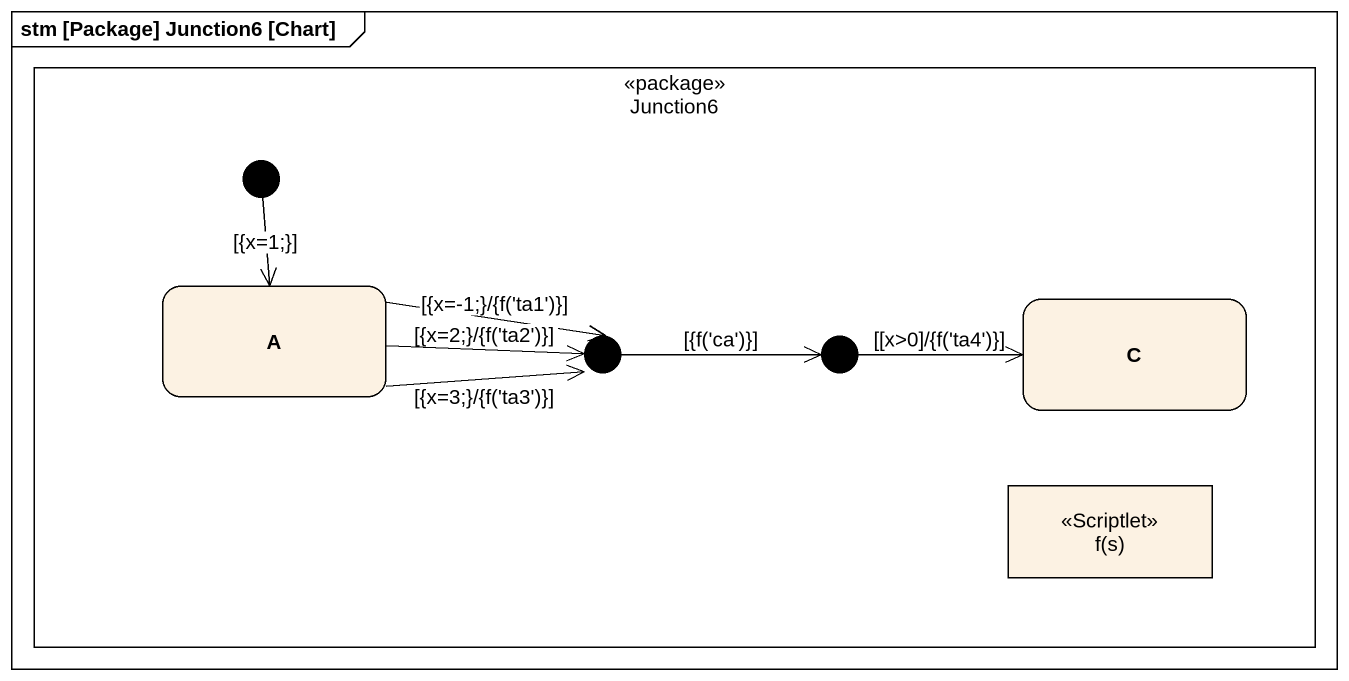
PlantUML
@startuml
mainframe stm [Package] Junction6 [Chart]
hide empty description
state Junction6 <<package>> {
  state A
  state junction1 <<choice>>
  state junction2 <<choice>>
  state C
  state "f(s)" as f_s <<Scriptlet>>
  [*] --> A : [{x=1;}]
}
A -right-> junction1 : [{x=3;}/{f('ta3')}]
A -right-> junction1 : [{x=-1;}/{f('ta1')}]
A -right-> junction1 : [{x=2;}/{f('ta2')}]
junction1 -right-> junction2 : [{f('ca')}]
junction2 -right-> C : ~[~[x>0]/{f('ta4')}]
@enduml
